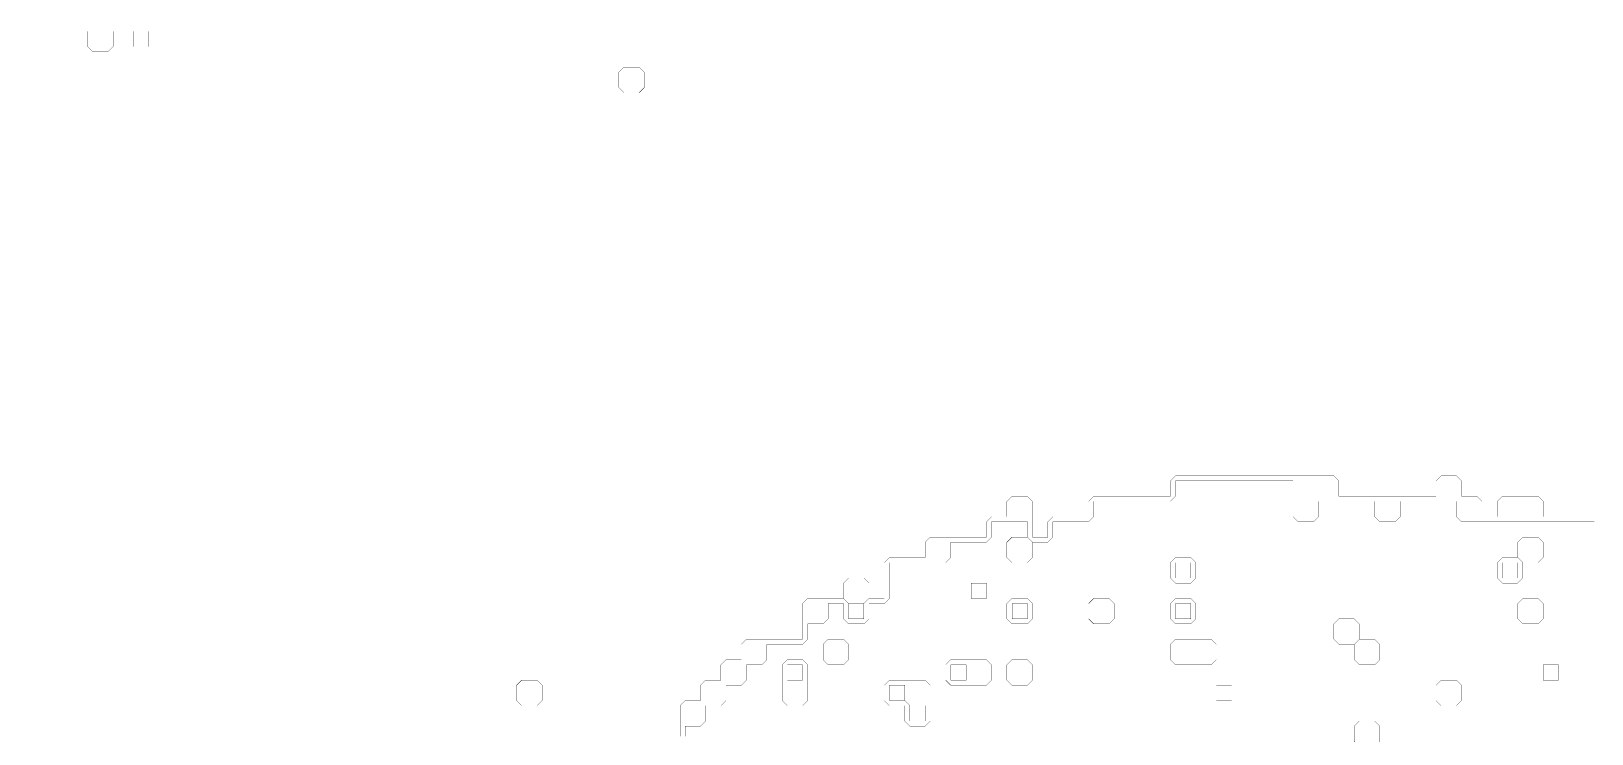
# Model space of a CAD drawing. Header units: metres. Extents: x 0 to 4990, y -4990 to 0.
# Drawn here: x 0 to 2983, y -1343 to 0 of the extents above; entities that cross this region are included whole.
import ezdxf

# ---------------------------------------------------------------- set-up
doc = ezdxf.new("R2010")
doc.units = ezdxf.units.M
for name, color, linetype in [('conductor', 1, 'Continuous'), ('dielectric', 8, 'Continuous'), ('substrate', 5, 'Continuous')]:
    doc.layers.add(name, color=color, linetype=linetype)

msp = doc.modelspace()

# ---------------------------------------------------------------- linework, layer by layer
at = {"layer": 'conductor', "const_width": 0.5}
msp.add_lwpolyline([(2988.28125, -937.5), (2978.515625, -937.5), (2968.75, -937.5), (2958.984375, -937.5), (2949.21875, -937.5), (2939.453125, -937.5), (2929.6875, -937.5), (2919.921875, -937.5), (2910.15625, -937.5), (2900.390625, -937.5), (2890.625, -937.5), (2880.859375, -937.5), (2871.09375, -937.5), (2861.328125, -937.5), (2851.5625, -937.5), (2841.796875, -937.5), (2832.03125, -937.5), (2822.265625, -937.5), (2812.5, -937.5), (2802.734375, -937.5), (2792.96875, -937.5), (2783.203125, -937.5), (2773.4375, -937.5), (2763.671875, -937.5), (2753.90625, -937.5), (2744.140625, -937.5), (2734.375, -937.5), (2724.609375, -927.734375), (2724.609375, -917.96875), (2724.609375, -908.203125), (2724.609375, -898.4375), (2714.84375, -898.4375), (2705.078125, -898.4375), (2695.3125, -898.4375), (2685.546875, -898.4375), (2675.78125, -898.4375), (2666.015625, -898.4375), (2656.25, -898.4375), (2646.484375, -898.4375), (2636.71875, -898.4375), (2626.953125, -898.4375), (2617.1875, -898.4375), (2617.1875, -908.203125), (2617.1875, -917.96875), (2617.1875, -927.734375), (2607.421875, -937.5), (2597.65625, -937.5), (2587.890625, -937.5), (2578.125, -937.5), (2568.359375, -927.734375), (2568.359375, -917.96875), (2568.359375, -908.203125), (2568.359375, -898.4375), (2558.59375, -898.4375), (2548.828125, -898.4375), (2539.0625, -898.4375), (2529.296875, -898.4375), (2519.53125, -898.4375), (2509.765625, -898.4375), (2500, -898.4375), (2490.234375, -898.4375), (2480.46875, -898.4375), (2470.703125, -898.4375), (2460.9375, -898.4375), (2460.9375, -908.203125), (2460.9375, -917.96875), (2460.9375, -927.734375), (2451.171875, -937.5), (2441.40625, -937.5), (2431.640625, -937.5), (2421.875, -937.5), (2412.109375, -927.734375), (2412.109375, -917.96875), (2412.109375, -908.203125), (2412.109375, -898.4375), (2412.109375, -888.671875), (2412.109375, -878.90625), (2412.109375, -869.140625), (2412.109375, -859.375), (2402.34375, -859.375), (2392.578125, -859.375), (2382.8125, -859.375), (2373.046875, -859.375), (2363.28125, -859.375), (2353.515625, -859.375), (2343.75, -859.375), (2333.984375, -859.375), (2324.21875, -859.375), (2314.453125, -859.375), (2304.6875, -859.375), (2294.921875, -859.375), (2285.15625, -859.375), (2275.390625, -859.375), (2265.625, -859.375), (2255.859375, -859.375), (2246.09375, -859.375), (2236.328125, -859.375), (2226.5625, -859.375), (2216.796875, -859.375), (2207.03125, -859.375), (2197.265625, -859.375), (2187.5, -859.375), (2187.5, -869.140625), (2187.5, -878.90625), (2187.5, -888.671875), (2177.734375, -898.4375), (2167.96875, -898.4375), (2158.203125, -898.4375), (2148.4375, -898.4375), (2138.671875, -898.4375), (2128.90625, -898.4375), (2119.140625, -898.4375), (2109.375, -898.4375), (2099.609375, -898.4375), (2089.84375, -898.4375), (2080.078125, -898.4375), (2070.3125, -898.4375), (2060.546875, -898.4375), (2050.78125, -898.4375), (2041.015625, -898.4375), (2031.25, -898.4375), (2031.25, -908.203125), (2031.25, -917.96875), (2031.25, -927.734375), (2021.484375, -937.5), (2011.71875, -937.5), (2001.953125, -937.5), (1992.1875, -937.5), (1982.421875, -937.5), (1972.65625, -937.5), (1962.890625, -937.5), (1953.125, -937.5), (1953.125, -947.265625), (1953.125, -957.03125), (1953.125, -966.796875), (1943.359375, -976.5625), (1933.59375, -976.5625), (1923.828125, -976.5625), (1914.0625, -976.5625), (1904.296875, -966.796875), (1904.296875, -957.03125), (1904.296875, -947.265625), (1904.296875, -937.5), (1894.53125, -937.5), (1884.765625, -937.5), (1875, -937.5), (1865.234375, -937.5), (1855.46875, -937.5), (1845.703125, -937.5), (1835.9375, -937.5), (1835.9375, -947.265625), (1835.9375, -957.03125), (1835.9375, -966.796875), (1826.171875, -976.5625), (1816.40625, -976.5625), (1806.640625, -976.5625), (1796.875, -976.5625), (1787.109375, -976.5625), (1777.34375, -976.5625), (1767.578125, -976.5625), (1757.8125, -976.5625), (1757.8125, -986.328125), (1757.8125, -996.09375), (1757.8125, -1005.859375), (1748.046875, -1015.625), (1738.28125, -1015.625), (1728.515625, -1015.625), (1718.75, -1015.625), (1708.984375, -1015.625), (1699.21875, -1015.625), (1689.453125, -1015.625), (1679.6875, -1015.625), (1669.921875, -1015.625), (1660.15625, -1015.625), (1650.390625, -1015.625), (1640.625, -1015.625), (1640.625, -1025.390625), (1640.625, -1035.15625), (1640.625, -1044.921875), (1640.625, -1054.6875), (1640.625, -1064.453125), (1640.625, -1074.21875), (1640.625, -1083.984375), (1630.859375, -1093.75), (1621.09375, -1093.75), (1611.328125, -1093.75), (1601.5625, -1093.75), (1601.5625, -1103.515625), (1601.5625, -1113.28125), (1601.5625, -1123.046875), (1591.796875, -1132.8125), (1582.03125, -1132.8125), (1572.265625, -1132.8125), (1562.5, -1132.8125), (1552.734375, -1123.046875), (1552.734375, -1113.28125), (1552.734375, -1103.515625), (1552.734375, -1093.75), (1542.96875, -1093.75), (1533.203125, -1093.75), (1523.4375, -1093.75), (1523.4375, -1103.515625), (1523.4375, -1113.28125), (1523.4375, -1123.046875), (1513.671875, -1132.8125), (1503.90625, -1132.8125), (1494.140625, -1132.8125), (1484.375, -1132.8125), (1484.375, -1142.578125), (1484.375, -1152.34375), (1484.375, -1162.109375), (1474.609375, -1171.875), (1464.84375, -1171.875), (1455.078125, -1171.875), (1445.3125, -1171.875), (1435.546875, -1171.875), (1425.78125, -1171.875), (1416.015625, -1171.875), (1406.25, -1171.875), (1406.25, -1181.640625), (1406.25, -1191.40625), (1406.25, -1201.171875), (1396.484375, -1210.9375), (1386.71875, -1210.9375), (1376.953125, -1210.9375), (1367.1875, -1210.9375), (1367.1875, -1220.703125), (1367.1875, -1230.46875), (1367.1875, -1240.234375), (1357.421875, -1250), (1347.65625, -1250), (1337.890625, -1250), (1328.125, -1250), (1328.125, -1259.765625), (1328.125, -1269.53125), (1328.125, -1279.296875), (1318.359375, -1289.0625), (1308.59375, -1289.0625), (1298.828125, -1289.0625), (1289.0625, -1289.0625), (1289.0625, -1298.828125), (1289.0625, -1308.59375), (1289.0625, -1318.359375), (1279.296875, -1328.125), (1269.53125, -1328.125), (1259.765625, -1328.125), (1250, -1328.125), (1250, -1337.890625), (1250, -1347.65625)], dxfattribs=at)
for points in [[(1865.234375, -976.5625), (1875, -966.796875), (1884.765625, -966.796875), (1894.53125, -966.796875), (1904.296875, -966.796875), (1914.0625, -976.5625), (1914.0625, -986.328125), (1914.0625, -996.09375), (1914.0625, -1005.859375), (1904.296875, -1015.625), (1894.53125, -1015.625), (1884.765625, -1015.625), (1875, -1015.625), (1865.234375, -1005.859375), (1865.234375, -996.09375), (1865.234375, -986.328125)], [(2841.796875, -976.5625), (2851.5625, -966.796875), (2861.328125, -966.796875), (2871.09375, -966.796875), (2880.859375, -966.796875), (2890.625, -976.5625), (2890.625, -986.328125), (2890.625, -996.09375), (2890.625, -1005.859375), (2880.859375, -1015.625), (2871.09375, -1015.625), (2861.328125, -1015.625), (2851.5625, -1015.625), (2841.796875, -1005.859375), (2841.796875, -996.09375), (2841.796875, -986.328125)], [(2177.734375, -1015.625), (2187.5, -1005.859375), (2197.265625, -1005.859375), (2207.03125, -1005.859375), (2216.796875, -1005.859375), (2226.5625, -1015.625), (2226.5625, -1025.390625), (2226.5625, -1035.15625), (2226.5625, -1044.921875), (2216.796875, -1054.6875), (2207.03125, -1054.6875), (2197.265625, -1054.6875), (2187.5, -1054.6875), (2177.734375, -1044.921875), (2177.734375, -1035.15625), (2177.734375, -1025.390625)], [(2802.734375, -1015.625), (2812.5, -1005.859375), (2822.265625, -1005.859375), (2832.03125, -1005.859375), (2841.796875, -1005.859375), (2851.5625, -1015.625), (2851.5625, -1025.390625), (2851.5625, -1035.15625), (2851.5625, -1044.921875), (2841.796875, -1054.6875), (2832.03125, -1054.6875), (2822.265625, -1054.6875), (2812.5, -1054.6875), (2802.734375, -1044.921875), (2802.734375, -1035.15625), (2802.734375, -1025.390625)], [(1865.234375, -1093.75), (1875, -1083.984375), (1884.765625, -1083.984375), (1894.53125, -1083.984375), (1904.296875, -1083.984375), (1914.0625, -1093.75), (1914.0625, -1103.515625), (1914.0625, -1113.28125), (1914.0625, -1123.046875), (1904.296875, -1132.8125), (1894.53125, -1132.8125), (1884.765625, -1132.8125), (1875, -1132.8125), (1865.234375, -1123.046875), (1865.234375, -1113.28125), (1865.234375, -1103.515625)], [(2021.484375, -1093.75), (2031.25, -1083.984375), (2041.015625, -1083.984375), (2050.78125, -1083.984375), (2060.546875, -1083.984375), (2070.3125, -1093.75), (2070.3125, -1103.515625), (2070.3125, -1113.28125), (2070.3125, -1123.046875), (2060.546875, -1132.8125), (2050.78125, -1132.8125), (2041.015625, -1132.8125), (2031.25, -1132.8125), (2021.484375, -1123.046875), (2021.484375, -1113.28125), (2021.484375, -1103.515625)], [(2177.734375, -1093.75), (2187.5, -1083.984375), (2197.265625, -1083.984375), (2207.03125, -1083.984375), (2216.796875, -1083.984375), (2226.5625, -1093.75), (2226.5625, -1103.515625), (2226.5625, -1113.28125), (2226.5625, -1123.046875), (2216.796875, -1132.8125), (2207.03125, -1132.8125), (2197.265625, -1132.8125), (2187.5, -1132.8125), (2177.734375, -1123.046875), (2177.734375, -1113.28125), (2177.734375, -1103.515625)], [(2841.796875, -1093.75), (2851.5625, -1083.984375), (2861.328125, -1083.984375), (2871.09375, -1083.984375), (2880.859375, -1083.984375), (2890.625, -1093.75), (2890.625, -1103.515625), (2890.625, -1113.28125), (2890.625, -1123.046875), (2880.859375, -1132.8125), (2871.09375, -1132.8125), (2861.328125, -1132.8125), (2851.5625, -1132.8125), (2841.796875, -1123.046875), (2841.796875, -1113.28125), (2841.796875, -1103.515625)], [(2490.234375, -1132.8125), (2500, -1123.046875), (2509.765625, -1123.046875), (2519.53125, -1123.046875), (2529.296875, -1123.046875), (2539.0625, -1132.8125), (2539.0625, -1142.578125), (2539.0625, -1152.34375), (2539.0625, -1162.109375), (2529.296875, -1171.875), (2519.53125, -1171.875), (2509.765625, -1171.875), (2500, -1171.875), (2490.234375, -1162.109375), (2490.234375, -1152.34375), (2490.234375, -1142.578125)], [(1513.671875, -1171.875), (1523.4375, -1162.109375), (1533.203125, -1162.109375), (1542.96875, -1162.109375), (1552.734375, -1162.109375), (1562.5, -1171.875), (1562.5, -1181.640625), (1562.5, -1191.40625), (1562.5, -1201.171875), (1552.734375, -1210.9375), (1542.96875, -1210.9375), (1533.203125, -1210.9375), (1523.4375, -1210.9375), (1513.671875, -1201.171875), (1513.671875, -1191.40625), (1513.671875, -1181.640625)], [(2177.734375, -1171.875), (2187.5, -1162.109375), (2197.265625, -1162.109375), (2207.03125, -1162.109375), (2216.796875, -1162.109375), (2226.5625, -1162.109375), (2236.328125, -1162.109375), (2246.09375, -1162.109375), (2255.859375, -1162.109375), (2265.625, -1171.875), (2265.625, -1181.640625), (2265.625, -1191.40625), (2265.625, -1201.171875), (2255.859375, -1210.9375), (2246.09375, -1210.9375), (2236.328125, -1210.9375), (2226.5625, -1210.9375), (2216.796875, -1210.9375), (2207.03125, -1210.9375), (2197.265625, -1210.9375), (2187.5, -1210.9375), (2177.734375, -1201.171875), (2177.734375, -1191.40625), (2177.734375, -1181.640625)], [(2529.296875, -1171.875), (2539.0625, -1162.109375), (2548.828125, -1162.109375), (2558.59375, -1162.109375), (2568.359375, -1162.109375), (2578.125, -1171.875), (2578.125, -1181.640625), (2578.125, -1191.40625), (2578.125, -1201.171875), (2568.359375, -1210.9375), (2558.59375, -1210.9375), (2548.828125, -1210.9375), (2539.0625, -1210.9375), (2529.296875, -1201.171875), (2529.296875, -1191.40625), (2529.296875, -1181.640625)], [(1435.546875, -1210.9375), (1445.3125, -1201.171875), (1455.078125, -1201.171875), (1464.84375, -1201.171875), (1474.609375, -1201.171875), (1484.375, -1210.9375), (1484.375, -1220.703125), (1484.375, -1230.46875), (1484.375, -1240.234375), (1484.375, -1250), (1484.375, -1259.765625), (1484.375, -1269.53125), (1484.375, -1279.296875), (1474.609375, -1289.0625), (1464.84375, -1289.0625), (1455.078125, -1289.0625), (1445.3125, -1289.0625), (1435.546875, -1279.296875), (1435.546875, -1269.53125), (1435.546875, -1259.765625), (1435.546875, -1250), (1435.546875, -1240.234375), (1435.546875, -1230.46875), (1435.546875, -1220.703125)], [(1748.046875, -1210.9375), (1757.8125, -1201.171875), (1767.578125, -1201.171875), (1777.34375, -1201.171875), (1787.109375, -1201.171875), (1796.875, -1201.171875), (1806.640625, -1201.171875), (1816.40625, -1201.171875), (1826.171875, -1201.171875), (1835.9375, -1210.9375), (1835.9375, -1220.703125), (1835.9375, -1230.46875), (1835.9375, -1240.234375), (1826.171875, -1250), (1816.40625, -1250), (1806.640625, -1250), (1796.875, -1250), (1787.109375, -1250), (1777.34375, -1250), (1767.578125, -1250), (1757.8125, -1250), (1748.046875, -1240.234375), (1748.046875, -1230.46875), (1748.046875, -1220.703125)], [(1865.234375, -1210.9375), (1875, -1201.171875), (1884.765625, -1201.171875), (1894.53125, -1201.171875), (1904.296875, -1201.171875), (1914.0625, -1210.9375), (1914.0625, -1220.703125), (1914.0625, -1230.46875), (1914.0625, -1240.234375), (1904.296875, -1250), (1894.53125, -1250), (1884.765625, -1250), (1875, -1250), (1865.234375, -1240.234375), (1865.234375, -1230.46875), (1865.234375, -1220.703125)], [(1630.859375, -1250), (1640.625, -1240.234375), (1650.390625, -1240.234375), (1660.15625, -1240.234375), (1669.921875, -1240.234375), (1679.6875, -1240.234375), (1689.453125, -1240.234375), (1699.21875, -1240.234375), (1708.984375, -1240.234375), (1718.75, -1250), (1718.75, -1259.765625), (1718.75, -1269.53125), (1718.75, -1279.296875), (1718.75, -1289.0625), (1718.75, -1298.828125), (1718.75, -1308.59375), (1718.75, -1318.359375), (1708.984375, -1328.125), (1699.21875, -1328.125), (1689.453125, -1328.125), (1679.6875, -1328.125), (1669.921875, -1318.359375), (1669.921875, -1308.59375), (1669.921875, -1298.828125), (1669.921875, -1289.0625), (1660.15625, -1289.0625), (1650.390625, -1289.0625), (1640.625, -1289.0625), (1630.859375, -1279.296875), (1630.859375, -1269.53125), (1630.859375, -1259.765625)], [(2685.546875, -1250), (2695.3125, -1240.234375), (2705.078125, -1240.234375), (2714.84375, -1240.234375), (2724.609375, -1240.234375), (2734.375, -1250), (2734.375, -1259.765625), (2734.375, -1269.53125), (2734.375, -1279.296875), (2724.609375, -1289.0625), (2714.84375, -1289.0625), (2705.078125, -1289.0625), (2695.3125, -1289.0625), (2685.546875, -1279.296875), (2685.546875, -1269.53125), (2685.546875, -1259.765625)], [(2529.296875, -1328.125), (2539.0625, -1318.359375), (2548.828125, -1318.359375), (2558.59375, -1318.359375), (2568.359375, -1318.359375), (2578.125, -1328.125), (2578.125, -1337.890625), (2578.125, -1347.65625), (2578.125, -1357.421875), (2568.359375, -1367.1875), (2558.59375, -1367.1875), (2548.828125, -1367.1875), (2539.0625, -1367.1875), (2529.296875, -1357.421875), (2529.296875, -1347.65625), (2529.296875, -1337.890625)]]:
    msp.add_lwpolyline(points, close=True, dxfattribs=at)
at = {"layer": 'dielectric', "const_width": 0.5}
for points in [[(195.3125, 0), (195.3125, -9.765625), (195.3125, -19.53125), (195.3125, -29.296875), (205.078125, -29.296875), (214.84375, -29.296875), (224.609375, -29.296875), (224.609375, -19.53125), (224.609375, -9.765625), (224.609375, 0), (214.84375, 0), (205.078125, 0)], [(1640.625, -1250), (1640.625, -1259.765625), (1640.625, -1269.53125), (1640.625, -1279.296875), (1650.390625, -1279.296875), (1660.15625, -1279.296875), (1669.921875, -1279.296875), (1669.921875, -1269.53125), (1669.921875, -1259.765625), (1669.921875, -1250), (1660.15625, -1250), (1650.390625, -1250)], [(2265.625, -1250), (2265.625, -1259.765625), (2265.625, -1269.53125), (2265.625, -1279.296875), (2275.390625, -1279.296875), (2285.15625, -1279.296875), (2294.921875, -1279.296875), (2294.921875, -1269.53125), (2294.921875, -1259.765625), (2294.921875, -1250), (2285.15625, -1250), (2275.390625, -1250)]]:
    msp.add_lwpolyline(points, close=True, dxfattribs=at)
at = {"layer": 'substrate', "const_width": 0.5}
for points in [[(2988.28125, 0), (2978.515625, 0), (2968.75, 0), (2958.984375, 0), (2949.21875, 0), (2939.453125, 0), (2929.6875, 0), (2919.921875, 0), (2910.15625, 0), (2900.390625, 0), (2890.625, 0), (2880.859375, 0), (2871.09375, 0), (2861.328125, 0), (2851.5625, 0), (2841.796875, 0), (2832.03125, 0), (2822.265625, 0), (2812.5, 0), (2802.734375, 0), (2792.96875, 0), (2783.203125, 0), (2773.4375, 0), (2763.671875, 0), (2753.90625, 0), (2744.140625, 0), (2734.375, 0), (2724.609375, 0), (2714.84375, 0), (2705.078125, 0), (2695.3125, 0), (2685.546875, 0), (2675.78125, 0), (2666.015625, 0), (2656.25, 0), (2646.484375, 0), (2636.71875, 0), (2626.953125, 0), (2617.1875, 0), (2607.421875, 0), (2597.65625, 0), (2587.890625, 0), (2578.125, 0), (2568.359375, 0), (2558.59375, 0), (2548.828125, 0), (2539.0625, 0), (2529.296875, 0), (2519.53125, 0), (2509.765625, 0), (2500, 0), (2490.234375, 0), (2480.46875, 0), (2470.703125, 0), (2460.9375, 0), (2451.171875, 0), (2441.40625, 0), (2431.640625, 0), (2421.875, 0), (2412.109375, 0), (2402.34375, 0), (2392.578125, 0), (2382.8125, 0), (2373.046875, 0), (2363.28125, 0), (2353.515625, 0), (2343.75, 0), (2333.984375, 0), (2324.21875, 0), (2314.453125, 0), (2304.6875, 0), (2294.921875, 0), (2285.15625, 0), (2275.390625, 0), (2265.625, 0), (2255.859375, 0), (2246.09375, 0), (2236.328125, 0), (2226.5625, 0), (2216.796875, 0), (2207.03125, 0), (2197.265625, 0), (2187.5, 0), (2177.734375, 0), (2167.96875, 0), (2158.203125, 0), (2148.4375, 0), (2138.671875, 0), (2128.90625, 0), (2119.140625, 0), (2109.375, 0), (2099.609375, 0), (2089.84375, 0), (2080.078125, 0), (2070.3125, 0), (2060.546875, 0), (2050.78125, 0), (2041.015625, 0), (2031.25, 0), (2021.484375, 0), (2011.71875, 0), (2001.953125, 0), (1992.1875, 0), (1982.421875, 0), (1972.65625, 0), (1962.890625, 0), (1953.125, 0), (1943.359375, 0), (1933.59375, 0), (1923.828125, 0), (1914.0625, 0), (1904.296875, 0), (1894.53125, 0), (1884.765625, 0), (1875, 0), (1865.234375, 0), (1855.46875, 0), (1845.703125, 0), (1835.9375, 0), (1826.171875, 0), (1816.40625, 0), (1806.640625, 0), (1796.875, 0), (1787.109375, 0), (1777.34375, 0), (1767.578125, 0), (1757.8125, 0), (1748.046875, 0), (1738.28125, 0), (1728.515625, 0), (1718.75, 0), (1708.984375, 0), (1699.21875, 0), (1689.453125, 0), (1679.6875, 0), (1669.921875, 0), (1660.15625, 0), (1650.390625, 0), (1640.625, 0), (1630.859375, 0), (1621.09375, 0), (1611.328125, 0), (1601.5625, 0), (1591.796875, 0), (1582.03125, 0), (1572.265625, 0), (1562.5, 0), (1552.734375, 0), (1542.96875, 0), (1533.203125, 0), (1523.4375, 0), (1513.671875, 0), (1503.90625, 0), (1494.140625, 0), (1484.375, 0), (1474.609375, 0), (1464.84375, 0), (1455.078125, 0), (1445.3125, 0), (1435.546875, 0), (1425.78125, 0), (1416.015625, 0), (1406.25, 0), (1396.484375, 0), (1386.71875, 0), (1376.953125, 0), (1367.1875, 0), (1357.421875, 0), (1347.65625, 0), (1337.890625, 0), (1328.125, 0), (1318.359375, 0), (1308.59375, 0), (1298.828125, 0), (1289.0625, 0), (1279.296875, 0), (1269.53125, 0), (1259.765625, 0), (1250, 0), (1240.234375, 0), (1230.46875, 0), (1220.703125, 0), (1210.9375, 0), (1201.171875, 0), (1191.40625, 0), (1181.640625, 0), (1171.875, 0), (1162.109375, 0), (1152.34375, 0), (1142.578125, 0), (1132.8125, 0), (1123.046875, 0), (1113.28125, 0), (1103.515625, 0), (1093.75, 0), (1083.984375, 0), (1074.21875, 0), (1064.453125, 0), (1054.6875, 0), (1044.921875, 0), (1035.15625, 0), (1025.390625, 0), (1015.625, 0), (1005.859375, 0), (996.09375, 0), (986.328125, 0), (976.5625, 0), (966.796875, 0), (957.03125, 0), (947.265625, 0), (937.5, 0), (927.734375, 0), (917.96875, 0), (908.203125, 0), (898.4375, 0), (888.671875, 0), (878.90625, 0), (869.140625, 0), (859.375, 0), (849.609375, 0), (839.84375, 0), (830.078125, 0), (820.3125, 0), (810.546875, 0), (800.78125, 0), (791.015625, 0), (781.25, 0), (771.484375, 0), (761.71875, 0), (751.953125, 0), (742.1875, 0), (732.421875, 0), (722.65625, 0), (712.890625, 0), (703.125, 0), (693.359375, 0), (683.59375, 0), (673.828125, 0), (664.0625, 0), (654.296875, 0), (644.53125, 0), (634.765625, 0), (625, 0), (615.234375, 0), (605.46875, 0), (595.703125, 0), (585.9375, 0), (576.171875, 0), (566.40625, 0), (556.640625, 0), (546.875, 0), (537.109375, 0), (527.34375, 0), (517.578125, 0), (507.8125, 0), (498.046875, 0), (488.28125, 0), (478.515625, 0), (468.75, 0), (458.984375, 0), (449.21875, 0), (439.453125, 0), (429.6875, 0), (419.921875, 0), (410.15625, 0), (400.390625, 0), (390.625, 0), (380.859375, 0), (371.09375, 0), (361.328125, 0), (351.5625, 0), (341.796875, 0), (332.03125, 0), (322.265625, 0), (312.5, 0), (302.734375, 0), (292.96875, 0), (283.203125, 0), (273.4375, 0), (263.671875, 0), (253.90625, 0), (244.140625, 0), (234.375, 0), (224.609375, 0), (214.84375, 0), (205.078125, 0), (195.3125, 0), (185.546875, 0), (175.78125, 0), (166.015625, 0), (156.25, 0), (156.25, -9.765625), (156.25, -19.53125), (156.25, -29.296875), (146.484375, -39.0625), (136.71875, -39.0625), (126.953125, -39.0625), (117.1875, -39.0625), (107.421875, -29.296875), (107.421875, -19.53125), (107.421875, -9.765625), (107.421875, 0), (97.65625, 0), (87.890625, 0), (78.125, 0), (68.359375, 0), (58.59375, 0), (48.828125, 0), (39.0625, 0), (29.296875, 0), (19.53125, 0), (9.765625, 0), (0, 0), (0, -9.765625), (0, -19.53125), (0, -29.296875), (0, -39.0625), (0, -48.828125), (0, -58.59375), (0, -68.359375), (0, -78.125), (0, -87.890625), (0, -97.65625), (0, -107.421875), (0, -117.1875), (0, -126.953125), (0, -136.71875), (0, -146.484375), (0, -156.25), (0, -166.015625), (0, -175.78125), (0, -185.546875), (0, -195.3125), (0, -205.078125), (0, -214.84375), (0, -224.609375), (0, -234.375), (0, -244.140625), (0, -253.90625), (0, -263.671875), (0, -273.4375), (0, -283.203125), (0, -292.96875), (0, -302.734375), (0, -312.5), (0, -322.265625), (0, -332.03125), (0, -341.796875), (0, -351.5625), (0, -361.328125), (0, -371.09375), (0, -380.859375), (0, -390.625), (0, -400.390625), (0, -410.15625), (0, -419.921875), (0, -429.6875), (0, -439.453125), (0, -449.21875), (0, -458.984375), (0, -468.75), (0, -478.515625), (0, -488.28125), (0, -498.046875), (0, -507.8125), (0, -517.578125), (0, -527.34375), (0, -537.109375), (0, -546.875), (0, -556.640625), (0, -566.40625), (0, -576.171875), (0, -585.9375), (0, -595.703125), (0, -605.46875), (0, -615.234375), (0, -625), (0, -634.765625), (0, -644.53125), (0, -654.296875), (0, -664.0625), (0, -673.828125), (0, -683.59375), (0, -693.359375), (0, -703.125), (0, -712.890625), (0, -722.65625), (0, -732.421875), (0, -742.1875), (0, -751.953125), (0, -761.71875), (0, -771.484375), (0, -781.25), (0, -791.015625), (0, -800.78125), (0, -810.546875), (0, -820.3125), (0, -830.078125), (0, -839.84375), (0, -849.609375), (0, -859.375), (0, -869.140625), (0, -878.90625), (0, -888.671875), (0, -898.4375), (0, -908.203125), (0, -917.96875), (0, -927.734375), (0, -937.5), (0, -947.265625), (0, -957.03125), (0, -966.796875), (0, -976.5625), (0, -986.328125), (0, -996.09375), (0, -1005.859375), (0, -1015.625), (0, -1025.390625), (0, -1035.15625), (0, -1044.921875), (0, -1054.6875), (0, -1064.453125), (0, -1074.21875), (0, -1083.984375), (0, -1093.75), (0, -1103.515625), (0, -1113.28125), (0, -1123.046875), (0, -1132.8125), (0, -1142.578125), (0, -1152.34375), (0, -1162.109375), (0, -1171.875), (0, -1181.640625), (0, -1191.40625), (0, -1201.171875), (0, -1210.9375), (0, -1220.703125), (0, -1230.46875), (0, -1240.234375), (0, -1250), (0, -1259.765625), (0, -1269.53125), (0, -1279.296875), (0, -1289.0625), (0, -1298.828125), (0, -1308.59375), (0, -1318.359375), (0, -1328.125), (0, -1337.890625), (0, -1347.65625)], [(1240.234375, -1347.65625), (1240.234375, -1337.890625), (1240.234375, -1328.125), (1240.234375, -1318.359375), (1240.234375, -1308.59375), (1240.234375, -1298.828125), (1240.234375, -1289.0625), (1250, -1279.296875), (1259.765625, -1279.296875), (1269.53125, -1279.296875), (1279.296875, -1279.296875), (1279.296875, -1269.53125), (1279.296875, -1259.765625), (1279.296875, -1250), (1289.0625, -1240.234375), (1298.828125, -1240.234375), (1308.59375, -1240.234375), (1318.359375, -1240.234375), (1318.359375, -1230.46875), (1318.359375, -1220.703125), (1318.359375, -1210.9375), (1328.125, -1201.171875), (1337.890625, -1201.171875), (1347.65625, -1201.171875), (1357.421875, -1201.171875), (1357.421875, -1191.40625), (1357.421875, -1181.640625), (1357.421875, -1171.875), (1367.1875, -1162.109375), (1376.953125, -1162.109375), (1386.71875, -1162.109375), (1396.484375, -1162.109375), (1406.25, -1162.109375), (1416.015625, -1162.109375), (1425.78125, -1162.109375), (1435.546875, -1162.109375), (1445.3125, -1162.109375), (1455.078125, -1162.109375), (1464.84375, -1162.109375), (1474.609375, -1162.109375), (1474.609375, -1152.34375), (1474.609375, -1142.578125), (1474.609375, -1132.8125), (1474.609375, -1123.046875), (1474.609375, -1113.28125), (1474.609375, -1103.515625), (1474.609375, -1093.75), (1484.375, -1083.984375), (1494.140625, -1083.984375), (1503.90625, -1083.984375), (1513.671875, -1083.984375), (1523.4375, -1083.984375), (1533.203125, -1083.984375), (1542.96875, -1083.984375), (1552.734375, -1083.984375), (1562.5, -1093.75), (1562.5, -1103.515625), (1562.5, -1113.28125), (1562.5, -1123.046875), (1572.265625, -1123.046875), (1582.03125, -1123.046875), (1591.796875, -1123.046875), (1591.796875, -1113.28125), (1591.796875, -1103.515625), (1591.796875, -1093.75), (1601.5625, -1083.984375), (1611.328125, -1083.984375), (1621.09375, -1083.984375), (1630.859375, -1083.984375), (1630.859375, -1074.21875), (1630.859375, -1064.453125), (1630.859375, -1054.6875), (1630.859375, -1044.921875), (1630.859375, -1035.15625), (1630.859375, -1025.390625), (1630.859375, -1015.625), (1640.625, -1005.859375), (1650.390625, -1005.859375), (1660.15625, -1005.859375), (1669.921875, -1005.859375), (1679.6875, -1005.859375), (1689.453125, -1005.859375), (1699.21875, -1005.859375), (1708.984375, -1005.859375), (1708.984375, -996.09375), (1708.984375, -986.328125), (1708.984375, -976.5625), (1718.75, -966.796875), (1728.515625, -966.796875), (1738.28125, -966.796875), (1748.046875, -966.796875), (1757.8125, -966.796875), (1767.578125, -966.796875), (1777.34375, -966.796875), (1787.109375, -966.796875), (1796.875, -966.796875), (1806.640625, -966.796875), (1816.40625, -966.796875), (1826.171875, -966.796875), (1826.171875, -957.03125), (1826.171875, -947.265625), (1826.171875, -937.5), (1835.9375, -927.734375), (1845.703125, -927.734375), (1855.46875, -927.734375), (1865.234375, -927.734375), (1865.234375, -917.96875), (1865.234375, -908.203125), (1865.234375, -898.4375), (1875, -888.671875), (1884.765625, -888.671875), (1894.53125, -888.671875), (1904.296875, -888.671875), (1914.0625, -898.4375), (1914.0625, -908.203125), (1914.0625, -917.96875), (1914.0625, -927.734375), (1914.0625, -937.5), (1914.0625, -947.265625), (1914.0625, -957.03125), (1914.0625, -966.796875), (1923.828125, -966.796875), (1933.59375, -966.796875), (1943.359375, -966.796875), (1943.359375, -957.03125), (1943.359375, -947.265625), (1943.359375, -937.5), (1953.125, -927.734375), (1962.890625, -927.734375), (1972.65625, -927.734375), (1982.421875, -927.734375), (1992.1875, -927.734375), (2001.953125, -927.734375), (2011.71875, -927.734375), (2021.484375, -927.734375), (2021.484375, -917.96875), (2021.484375, -908.203125), (2021.484375, -898.4375), (2031.25, -888.671875), (2041.015625, -888.671875), (2050.78125, -888.671875), (2060.546875, -888.671875), (2070.3125, -888.671875), (2080.078125, -888.671875), (2089.84375, -888.671875), (2099.609375, -888.671875), (2109.375, -888.671875), (2119.140625, -888.671875), (2128.90625, -888.671875), (2138.671875, -888.671875), (2148.4375, -888.671875), (2158.203125, -888.671875), (2167.96875, -888.671875), (2177.734375, -888.671875), (2177.734375, -878.90625), (2177.734375, -869.140625), (2177.734375, -859.375), (2187.5, -849.609375), (2197.265625, -849.609375), (2207.03125, -849.609375), (2216.796875, -849.609375), (2226.5625, -849.609375), (2236.328125, -849.609375), (2246.09375, -849.609375), (2255.859375, -849.609375), (2265.625, -849.609375), (2275.390625, -849.609375), (2285.15625, -849.609375), (2294.921875, -849.609375), (2304.6875, -849.609375), (2314.453125, -849.609375), (2324.21875, -849.609375), (2333.984375, -849.609375), (2343.75, -849.609375), (2353.515625, -849.609375), (2363.28125, -849.609375), (2373.046875, -849.609375), (2382.8125, -849.609375), (2392.578125, -849.609375), (2402.34375, -849.609375), (2412.109375, -849.609375), (2421.875, -849.609375), (2431.640625, -849.609375), (2441.40625, -849.609375), (2451.171875, -849.609375), (2460.9375, -849.609375), (2470.703125, -849.609375), (2480.46875, -849.609375), (2490.234375, -849.609375), (2500, -859.375), (2500, -869.140625), (2500, -878.90625), (2500, -888.671875), (2509.765625, -888.671875), (2519.53125, -888.671875), (2529.296875, -888.671875), (2539.0625, -888.671875), (2548.828125, -888.671875), (2558.59375, -888.671875), (2568.359375, -888.671875), (2578.125, -888.671875), (2587.890625, -888.671875), (2597.65625, -888.671875), (2607.421875, -888.671875), (2617.1875, -888.671875), (2626.953125, -888.671875), (2636.71875, -888.671875), (2646.484375, -888.671875), (2656.25, -888.671875), (2666.015625, -888.671875), (2675.78125, -888.671875), (2685.546875, -888.671875), (2685.546875, -878.90625), (2685.546875, -869.140625), (2685.546875, -859.375), (2695.3125, -849.609375), (2705.078125, -849.609375), (2714.84375, -849.609375), (2724.609375, -849.609375), (2734.375, -859.375), (2734.375, -869.140625), (2734.375, -878.90625), (2734.375, -888.671875), (2744.140625, -888.671875), (2753.90625, -888.671875), (2763.671875, -888.671875), (2773.4375, -898.4375), (2773.4375, -908.203125), (2773.4375, -917.96875), (2773.4375, -927.734375), (2783.203125, -927.734375), (2792.96875, -927.734375), (2802.734375, -927.734375), (2802.734375, -917.96875), (2802.734375, -908.203125), (2802.734375, -898.4375), (2812.5, -888.671875), (2822.265625, -888.671875), (2832.03125, -888.671875), (2841.796875, -888.671875), (2851.5625, -888.671875), (2861.328125, -888.671875), (2871.09375, -888.671875), (2880.859375, -888.671875), (2890.625, -898.4375), (2890.625, -908.203125), (2890.625, -917.96875), (2890.625, -927.734375), (2900.390625, -927.734375), (2910.15625, -927.734375), (2919.921875, -927.734375), (2929.6875, -927.734375), (2939.453125, -927.734375), (2949.21875, -927.734375), (2958.984375, -927.734375), (2968.75, -927.734375), (2978.515625, -927.734375), (2988.28125, -927.734375)]]:
    msp.add_lwpolyline(points, dxfattribs=at)
for points in [[(1123.046875, -78.125), (1132.8125, -68.359375), (1142.578125, -68.359375), (1152.34375, -68.359375), (1162.109375, -68.359375), (1171.875, -78.125), (1171.875, -87.890625), (1171.875, -97.65625), (1171.875, -107.421875), (1162.109375, -117.1875), (1152.34375, -117.1875), (1142.578125, -117.1875), (1132.8125, -117.1875), (1123.046875, -107.421875), (1123.046875, -97.65625), (1123.046875, -87.890625)], [(2187.5, -1015.625), (2187.5, -1025.390625), (2187.5, -1035.15625), (2187.5, -1044.921875), (2197.265625, -1044.921875), (2207.03125, -1044.921875), (2216.796875, -1044.921875), (2216.796875, -1035.15625), (2216.796875, -1025.390625), (2216.796875, -1015.625), (2207.03125, -1015.625), (2197.265625, -1015.625)], [(2812.5, -1015.625), (2812.5, -1025.390625), (2812.5, -1035.15625), (2812.5, -1044.921875), (2822.265625, -1044.921875), (2832.03125, -1044.921875), (2841.796875, -1044.921875), (2841.796875, -1035.15625), (2841.796875, -1025.390625), (2841.796875, -1015.625), (2832.03125, -1015.625), (2822.265625, -1015.625)], [(1552.734375, -1054.6875), (1562.5, -1044.921875), (1572.265625, -1044.921875), (1582.03125, -1044.921875), (1591.796875, -1044.921875), (1601.5625, -1054.6875), (1601.5625, -1064.453125), (1601.5625, -1074.21875), (1601.5625, -1083.984375), (1591.796875, -1093.75), (1582.03125, -1093.75), (1572.265625, -1093.75), (1562.5, -1093.75), (1552.734375, -1083.984375), (1552.734375, -1074.21875), (1552.734375, -1064.453125)], [(1796.875, -1054.6875), (1796.875, -1064.453125), (1796.875, -1074.21875), (1796.875, -1083.984375), (1806.640625, -1083.984375), (1816.40625, -1083.984375), (1826.171875, -1083.984375), (1826.171875, -1074.21875), (1826.171875, -1064.453125), (1826.171875, -1054.6875), (1816.40625, -1054.6875), (1806.640625, -1054.6875)], [(1875, -1093.75), (1875, -1103.515625), (1875, -1113.28125), (1875, -1123.046875), (1884.765625, -1123.046875), (1894.53125, -1123.046875), (1904.296875, -1123.046875), (1904.296875, -1113.28125), (1904.296875, -1103.515625), (1904.296875, -1093.75), (1894.53125, -1093.75), (1884.765625, -1093.75)], [(2187.5, -1093.75), (2187.5, -1103.515625), (2187.5, -1113.28125), (2187.5, -1123.046875), (2197.265625, -1123.046875), (2207.03125, -1123.046875), (2216.796875, -1123.046875), (2216.796875, -1113.28125), (2216.796875, -1103.515625), (2216.796875, -1093.75), (2207.03125, -1093.75), (2197.265625, -1093.75)], [(1445.3125, -1210.9375), (1445.3125, -1220.703125), (1445.3125, -1230.46875), (1445.3125, -1240.234375), (1455.078125, -1240.234375), (1464.84375, -1240.234375), (1474.609375, -1240.234375), (1474.609375, -1230.46875), (1474.609375, -1220.703125), (1474.609375, -1210.9375), (1464.84375, -1210.9375), (1455.078125, -1210.9375)], [(1757.8125, -1210.9375), (1757.8125, -1220.703125), (1757.8125, -1230.46875), (1757.8125, -1240.234375), (1767.578125, -1240.234375), (1777.34375, -1240.234375), (1787.109375, -1240.234375), (1787.109375, -1230.46875), (1787.109375, -1220.703125), (1787.109375, -1210.9375), (1777.34375, -1210.9375), (1767.578125, -1210.9375)], [(2890.625, -1210.9375), (2890.625, -1220.703125), (2890.625, -1230.46875), (2890.625, -1240.234375), (2900.390625, -1240.234375), (2910.15625, -1240.234375), (2919.921875, -1240.234375), (2919.921875, -1230.46875), (2919.921875, -1220.703125), (2919.921875, -1210.9375), (2910.15625, -1210.9375), (2900.390625, -1210.9375)], [(927.734375, -1250), (937.5, -1240.234375), (947.265625, -1240.234375), (957.03125, -1240.234375), (966.796875, -1240.234375), (976.5625, -1250), (976.5625, -1259.765625), (976.5625, -1269.53125), (976.5625, -1279.296875), (966.796875, -1289.0625), (957.03125, -1289.0625), (947.265625, -1289.0625), (937.5, -1289.0625), (927.734375, -1279.296875), (927.734375, -1269.53125), (927.734375, -1259.765625)], [(1640.625, -1250), (1640.625, -1259.765625), (1640.625, -1269.53125), (1640.625, -1279.296875), (1650.390625, -1279.296875), (1660.15625, -1279.296875), (1669.921875, -1279.296875), (1679.6875, -1289.0625), (1679.6875, -1298.828125), (1679.6875, -1308.59375), (1679.6875, -1318.359375), (1689.453125, -1318.359375), (1699.21875, -1318.359375), (1708.984375, -1318.359375), (1708.984375, -1308.59375), (1708.984375, -1298.828125), (1708.984375, -1289.0625), (1699.21875, -1289.0625), (1689.453125, -1289.0625), (1679.6875, -1289.0625), (1669.921875, -1279.296875), (1669.921875, -1269.53125), (1669.921875, -1259.765625), (1669.921875, -1250), (1660.15625, -1250), (1650.390625, -1250)], [(2265.625, -1250), (2265.625, -1259.765625), (2265.625, -1269.53125), (2265.625, -1279.296875), (2275.390625, -1279.296875), (2285.15625, -1279.296875), (2294.921875, -1279.296875), (2294.921875, -1269.53125), (2294.921875, -1259.765625), (2294.921875, -1250), (2285.15625, -1250), (2275.390625, -1250)]]:
    msp.add_lwpolyline(points, close=True, dxfattribs=at)

doc.saveas('drawing.dxf')
